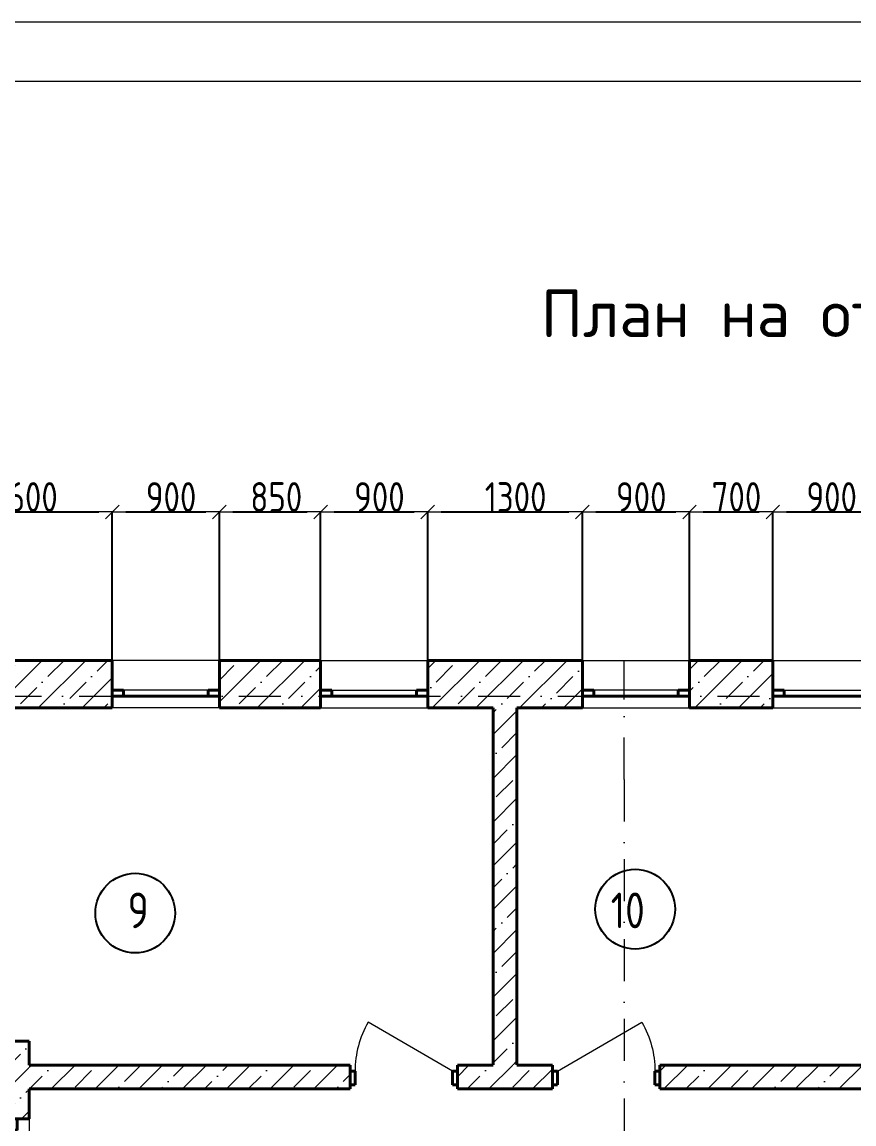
# Model space of a CAD drawing. Header units: feet. Extents: x -10410 to 374725, y -46422 to 88923.
# Drawn here: x 42207 to 49197, y 48042 to 57297 of the extents above; entities that cross this region are included whole.
import ezdxf
from ezdxf.enums import TextEntityAlignment as Align

# ---------------------------------------------------------------- set-up
doc = ezdxf.new("R2010")
doc.units = ezdxf.units.FT
doc.header["$MEASUREMENT"] = 0
doc.set_wipeout_variables(frame=1)
doc.linetypes.add('Wipeout_Contour', pattern=[1000, 0, -1000])
doc.linetypes.add('Штрихпунктирная', pattern=[670.277762, 352.777767, -176.388884, 0, -141.111112])
for name, color, linetype, lineweight in [('82323000_Ном._пера__1', 7, 'Continuous', 20), ('Двери ArchiCAD_Ном._пера__1', 7, 'Continuous', 20), ('Двери ArchiCAD_Ном._пера__21', 7, 'Continuous', 40), ('Двери ArchiCAD_Ном._пера__74', 255, 'Continuous', 0), ('Конструктив - Перекрытия_Ном._пера__21', 7, 'Continuous', 40), ('Конструктив - Стены Несущие_Ном._пера__21', 7, 'Continuous', 40), ('Маркер - Оси_Ном._пера__1', 7, 'Continuous', 20), ('Окна ArchiCAD_Ном._пера__120', 7, 'Continuous', 5), ('Окна ArchiCAD_Ном._пера__21', 7, 'Continuous', 40), ('Размер - Общий_Ном._пера__120', 7, 'Continuous', 5), ('Элемент Модели - Оси_Ном._пера__1', 7, 'Continuous', 20)]:
    doc.layers.add(name, color=color, linetype=linetype, lineweight=lineweight)
for name, color, linetype in [('Двери ArchiCAD', 7, 'Continuous'), ('Конструктив - Лестницы', 7, 'Continuous'), ('Конструктив - Перекрытия', 7, 'Continuous'), ('Конструктив - Стены Несущие', 7, 'Continuous'), ('Окна ArchiCAD', 7, 'Continuous'), ('Размер - Общий', 7, 'Continuous'), ('Элемент Модели - Оси', 7, 'Continuous')]:
    doc.layers.add(name, color=color, linetype=linetype)
doc.layers.add('Конструктив - Стены Несущие_Ном._пера__170', color=7, linetype='Continuous', lineweight=5, true_color=0x9f9f00)
doc.layers.add('Элемент Модели - Оси_Ном._пера__94', color=7, linetype='Continuous', lineweight=5, true_color=0xdc4f00)
doc.styles.get("Standard").update_dxf_attribs({"font": 'isocpeur.ttf'})
doc.styles.add('СГЕНЕРИР_СТИЛЬ_1', font='arial.ttf')
doc.styles.add('СГЕНЕРИР_СТИЛЬ_2', font='CS_Gost2304.shx')
doc.dimstyles.new('СГЕНЕРИР_СТИЛЬ__1', dxfattribs={"dimtxt": 250, "dimasz": 114, "dimexe": 0.18, "dimexo": 0, "dimgap": 0.09, "dimtad": 1, "dimtih": 1, "dimtoh": 1, "dimdec": 0, "dimzin": 0, "dimdsep": 46, "dimtxsty": 'СГЕНЕРИР_СТИЛЬ_2', "dimblk": 'ARROWHEAD_6', "dimblk1": 'ARROWHEAD_6', "dimblk2": 'ARROWHEAD_6', "dimcen": 0.09, "dimclrd": 7, "dimclre": 7, "dimclrt": 7, "dimazin": 0, "dimtfac": 1, "dimtdec": 4, "dimtmove": 0, "dimatfit": 3, "dimfxl": 1, "dimtolj": 1, "dimtzin": 0, "dimarcsym": 0})
pattern_1 = [(45, (0, 0), (-183.8478, 183.8478), []), (45, (-91.92, 91.92), (-183.8478, 183.8478), [195, -65, 0, -65])]

# ---------------------------------------------------------------- blocks, each defined once
blk = doc.blocks.new('Перекрытие_11', base_point=(0, 3250))
at = {"layer": 'Конструктив - Перекрытия_Ном._пера__21', "linetype": 'Continuous', "flags": 128}
blk.add_lwpolyline([(0, 3250), (349.5, 3250), (349.5, 6200), (0, 6200), (0, 9400), (14400, 9400), (14400, 6200), (14005.7, 6200), (14005.7, 3250), (14400, 3250), (14400, 0), (8689.2, 0), (8689.2, -1641.6), (5700.8, -1641.6), (5700.8, 0), (0, 0)], close=True, dxfattribs=at)
blk = doc.blocks.new('Окно 18_3')
at = {"layer": 'Окна ArchiCAD_Ном._пера__120', "linetype": 'Continuous'}
for p, q in [((-450, 250), (450, 250)), ((-355, 0), (355, 0)), ((355, -50), (-355, -50)), ((-450, -150), (450, -150))]:
    blk.add_line(p, q, dxfattribs=at)
at = {"layer": 'Окна ArchiCAD_Ном._пера__21', "linetype": 'Continuous'}
for p, q in [((-450, 0), (-355, 0)), ((-450, -50), (-450, 0)), ((-355, 0), (-355, -50)), ((355, -50), (355, 0)), ((355, 0), (450, 0)), ((450, -50), (450, 0)), ((-355, -50), (-450, -50)), ((450, -50), (355, -50))]:
    blk.add_line(p, q, dxfattribs=at)
blk = doc.blocks.new('Окно 18')
at = {"layer": 'Окна ArchiCAD_Ном._пера__120', "linetype": 'Continuous'}
for p, q in [((-450, 100), (450, 100)), ((-355, 0), (355, 0)), ((355, -50), (-355, -50)), ((-450, -300), (450, -300))]:
    blk.add_line(p, q, dxfattribs=at)
at = {"layer": 'Окна ArchiCAD_Ном._пера__21', "linetype": 'Continuous'}
for p, q in [((-450, 0), (-355, 0)), ((-450, 0), (-450, -50)), ((-355, 0), (-355, -50)), ((355, -50), (355, 0)), ((355, 0), (450, 0)), ((450, 0), (450, -50)), ((-355, -50), (-450, -50)), ((450, -50), (355, -50))]:
    blk.add_line(p, q, dxfattribs=at)
blk = doc.blocks.new('Стена_5', base_point=(14400, 9400))
at = {"color": 254, "linetype": 'Wipeout_Contour', "lineweight": 0, "ltscale": 57210.004126}
blk.add_wipeout([(-300, 9700), (100, 9300), (1299.5, 9300), (1299.5, 9400), (1299.5, 9450), (1299.5, 9700)], dxfattribs=at).dxf.layer = 'Конструктив - Стены Несущие'
at = {"color": 254, "linetype": 'Wipeout_Contour', "lineweight": 0, "ltscale": 78626.504468}
blk.add_wipeout([(2199.5, 9400), (2199.5, 9300), (3050, 9300), (3050, 9400), (3050, 9450), (3050, 9700), (2199.5, 9700), (2199.5, 9450)], dxfattribs=at).dxf.layer = 'Конструктив - Стены Несущие'
at = {"color": 254, "linetype": 'Wipeout_Contour', "lineweight": 0, "ltscale": 84301.972733}
blk.add_wipeout([(3950, 9450), (3950, 9400), (3950, 9300), (5250.3, 9300), (5250.3, 9400), (5250.3, 9450), (5250.3, 9700), (3950, 9700)], dxfattribs=at).dxf.layer = 'Конструктив - Стены Несущие'
at = {"color": 254, "linetype": 'Wipeout_Contour', "lineweight": 0, "ltscale": 91871.804434}
blk.add_wipeout([(6150.3, 9450), (6150.3, 9400), (6150.3, 9300), (6850.4, 9300), (6850.4, 9400), (6850.4, 9450), (6850.4, 9700), (6150.3, 9700)], dxfattribs=at).dxf.layer = 'Конструктив - Стены Несущие'
at = {"layer": 'Конструктив - Стены Несущие_Ном._пера__170', "linetype": 'Continuous'}
h = blk.add_hatch(dxfattribs=at)
h.set_pattern_fill('ЖЕЛЕЗОБЕТОН', color=256, style=0, pattern_type=2)
h.set_pattern_definition(pattern_1)
h.paths.add_polyline_path([(-300, 9700), (100, 9300), (1299.5, 9300), (1299.5, 9400), (1299.5, 9450), (1299.5, 9700)])
h = blk.add_hatch(dxfattribs=at)
h.set_pattern_fill('ЖЕЛЕЗОБЕТОН', color=256, style=0, pattern_type=2)
h.set_pattern_definition(pattern_1)
h.paths.add_polyline_path([(2199.5, 9400), (2199.5, 9300), (3050, 9300), (3050, 9400), (3050, 9450), (3050, 9700), (2199.5, 9700), (2199.5, 9450)])
h = blk.add_hatch(dxfattribs=at)
h.set_pattern_fill('ЖЕЛЕЗОБЕТОН', color=256, style=0, pattern_type=2)
h.set_pattern_definition(pattern_1)
h.paths.add_polyline_path([(3950, 9450), (3950, 9400), (3950, 9300), (5250.3, 9300), (5250.3, 9400), (5250.3, 9450), (5250.3, 9700), (3950, 9700)])
h = blk.add_hatch(dxfattribs=at)
h.set_pattern_fill('ЖЕЛЕЗОБЕТОН', color=256, style=0, pattern_type=2)
h.set_pattern_definition(pattern_1)
h.paths.add_polyline_path([(6150.3, 9450), (6150.3, 9400), (6150.3, 9300), (6850.4, 9300), (6850.4, 9400), (6850.4, 9450), (6850.4, 9700), (6150.3, 9700)])
at = {"layer": 'Конструктив - Стены Несущие_Ном._пера__21', "linetype": 'Continuous'}
for p, q in [((1299.5, 9450), (1299.5, 9700)), ((2199.5, 9450), (2199.5, 9700)), ((3050, 9450), (3050, 9700)), ((3950, 9450), (3950, 9700)), ((5250.3, 9450), (5250.3, 9700)), ((6150.3, 9450), (6150.3, 9700)), ((6850.4, 9450), (6850.4, 9700)), ((1299.5, 9400), (1299.5, 9450)), ((2199.5, 9400), (2199.5, 9450)), ((3050, 9400), (3050, 9450)), ((3950, 9400), (3950, 9450)), ((5250.3, 9400), (5250.3, 9450)), ((6150.3, 9400), (6150.3, 9450)), ((6850.4, 9400), (6850.4, 9450)), ((1299.5, 9300), (1299.5, 9400)), ((2199.5, 9300), (2199.5, 9400)), ((3050, 9300), (3050, 9400)), ((3950, 9300), (3950, 9400)), ((5250.3, 9300), (5250.3, 9400)), ((6150.3, 9300), (6150.3, 9400)), ((6850.4, 9300), (6850.4, 9400))]:
    blk.add_line(p, q, dxfattribs=at)
at = {"layer": 'Конструктив - Стены Несущие_Ном._пера__21', "linetype": 'Continuous', "flags": 128}
for points in [[(1299.5, 9700), (-300, 9700)], [(3050, 9700), (2199.5, 9700)], [(5250.3, 9700), (3950, 9700)], [(6850.4, 9700), (6150.3, 9700)], [(100, 9300), (1299.5, 9300)], [(2199.5, 9300), (3050, 9300)], [(3950, 9300), (4499.5, 9300)], [(4699.5, 9300), (5250.3, 9300)], [(6150.3, 9300), (6850.4, 9300)]]:
    blk.add_lwpolyline(points, dxfattribs=at)
at = {"layer": 'Окна ArchiCAD', "color": 21, "linetype": 'Continuous', "lineweight": 30, "true_color": 0xff9955, "xscale": -1, "zscale": 1000}
blk.add_blockref('Окно 18_3', (1749.5, 9450), dxfattribs=at)
at = {"layer": 'Окна ArchiCAD', "color": 21, "linetype": 'Continuous', "lineweight": 30, "true_color": 0xff9955, "zscale": 1000}
for p in [(3500, 9450), (7300.4, 9450)]:
    blk.add_blockref('Окно 18_3', p, dxfattribs=at)
at = {"layer": 'Окна ArchiCAD', "color": 21, "linetype": 'Continuous', "lineweight": 30, "true_color": 0xff9955, "xscale": -1, "zscale": 1000, "rotation": 180}
blk.add_blockref('Окно 18', (5700.3, 9400), dxfattribs=at)
blk = doc.blocks.new('Стена_8', base_point=(0, 6200))
at = {"color": 254, "linetype": 'Wipeout_Contour', "lineweight": 0, "ltscale": 25239.206985}
blk.add_wipeout([(-300, 6100), (200, 6100), (600, 6500), (100, 6500)], dxfattribs=at).dxf.layer = 'Конструктив - Стены Несущие'
at = {"layer": 'Конструктив - Стены Несущие_Ном._пера__170', "linetype": 'Continuous'}
h = blk.add_hatch(dxfattribs=at)
h.set_pattern_fill('ЖЕЛЕЗОБЕТОН', color=256, style=0, pattern_type=2)
h.set_pattern_definition(pattern_1)
h.paths.add_polyline_path([(-300, 6100), (200, 6100), (600, 6500), (100, 6500)])
at = {"layer": 'Конструктив - Стены Несущие_Ном._пера__21', "linetype": 'Continuous', "flags": 128}
for points in [[(600, 6500), (100, 6500)], [(-300, 6100), (200, 6100)]]:
    blk.add_lwpolyline(points, dxfattribs=at)
blk = doc.blocks.new('Окно 18_4')
at = {"layer": 'Окна ArchiCAD_Ном._пера__120', "linetype": 'Continuous'}
for p, q in [((-300, 250), (300, 250)), ((-205, 0), (205, 0)), ((205, -50), (-205, -50)), ((-300, -150), (300, -150))]:
    blk.add_line(p, q, dxfattribs=at)
at = {"layer": 'Окна ArchiCAD_Ном._пера__21', "linetype": 'Continuous'}
for p, q in [((-300, 0), (-205, 0)), ((-300, -50), (-300, 0)), ((-205, 0), (-205, -50)), ((205, -50), (205, 0)), ((205, 0), (300, 0)), ((300, -50), (300, 0)), ((-205, -50), (-300, -50)), ((300, -50), (205, -50))]:
    blk.add_line(p, q, dxfattribs=at)
blk = doc.blocks.new('Стена_9', base_point=(500, 6200))
at = {"color": 254, "linetype": 'Wipeout_Contour', "lineweight": 0, "ltscale": 36102.194739}
blk.add_wipeout([(200, 5850), (450, 5850), (500, 5850), (600, 5850), (600, 6500), (200, 6100)], dxfattribs=at).dxf.layer = 'Конструктив - Стены Несущие'
at = {"color": 254, "linetype": 'Wipeout_Contour', "lineweight": 0, "ltscale": 38181.284407}
blk.add_wipeout([(200, 4250.1), (450, 4250.1), (500, 4250.1), (600, 4250.1), (600, 5250), (500, 5250), (450, 5250), (200, 5250)], dxfattribs=at).dxf.layer = 'Конструктив - Стены Несущие'
at = {"color": 254, "linetype": 'Wipeout_Contour', "lineweight": 0, "ltscale": 21575.85833}
blk.add_wipeout([(200, 3400), (600, 3400), (600, 3650.1), (500, 3650.1), (450, 3650.1), (200, 3650.1)], dxfattribs=at).dxf.layer = 'Конструктив - Стены Несущие'
at = {"layer": 'Конструктив - Стены Несущие_Ном._пера__170', "linetype": 'Continuous'}
h = blk.add_hatch(dxfattribs=at)
h.set_pattern_fill('ЖЕЛЕЗОБЕТОН', color=256, style=0, pattern_type=2)
h.set_pattern_definition(pattern_1)
h.paths.add_polyline_path([(200, 5850), (450, 5850), (500, 5850), (600, 5850), (600, 6500), (200, 6100)])
h = blk.add_hatch(dxfattribs=at)
h.set_pattern_fill('ЖЕЛЕЗОБЕТОН', color=256, style=0, pattern_type=2)
h.set_pattern_definition(pattern_1)
h.paths.add_polyline_path([(200, 4250.1), (450, 4250.1), (500, 4250.1), (600, 4250.1), (600, 5250), (500, 5250), (450, 5250), (200, 5250)])
h = blk.add_hatch(dxfattribs=at)
h.set_pattern_fill('ЖЕЛЕЗОБЕТОН', color=256, style=0, pattern_type=2)
h.set_pattern_definition(pattern_1)
h.paths.add_polyline_path([(200, 3400), (600, 3400), (600, 3650.1), (500, 3650.1), (450, 3650.1), (200, 3650.1)])
at = {"layer": 'Конструктив - Стены Несущие_Ном._пера__21', "linetype": 'Continuous'}
for p, q in [((450, 5850), (200, 5850)), ((500, 5850), (450, 5850)), ((600, 5850), (500, 5850)), ((450, 5250), (200, 5250)), ((500, 5250), (450, 5250)), ((600, 5250), (500, 5250)), ((450, 4250.1), (200, 4250.1)), ((500, 4250.1), (450, 4250.1)), ((600, 4250.1), (500, 4250.1)), ((450, 3650.1), (200, 3650.1)), ((500, 3650.1), (450, 3650.1)), ((600, 3650.1), (500, 3650.1))]:
    blk.add_line(p, q, dxfattribs=at)
at = {"layer": 'Конструктив - Стены Несущие_Ном._пера__21', "linetype": 'Continuous', "flags": 128}
for points in [[(600, 6300), (600, 6500)], [(200, 6100), (200, 5850)], [(600, 5850), (600, 6100)], [(200, 5250), (200, 4250.1)], [(600, 5200), (600, 5250)], [(600, 4250.1), (600, 5000)], [(200, 3650.1), (200, 3400)], [(600, 3400), (600, 3650.1)]]:
    blk.add_lwpolyline(points, dxfattribs=at)
at = {"layer": 'Окна ArchiCAD', "color": 21, "linetype": 'Continuous', "lineweight": 30, "true_color": 0xff9955, "xscale": -1, "zscale": 1000, "rotation": 90}
for p in [(450, 5550), (450, 3950.1)]:
    blk.add_blockref('Окно 18_4', p, dxfattribs=at)
blk = doc.blocks.new('Стена_17', base_point=(4599.5, 6200))
at = {"color": 254, "linetype": 'Wipeout_Contour', "lineweight": 0, "ltscale": 36352.726674}
blk.add_wipeout([(4699.5, 6300), (4699.5, 9300), (4499.5, 9300), (4499.5, 6300)], dxfattribs=at).dxf.layer = 'Конструктив - Стены Несущие'
at = {"layer": 'Конструктив - Стены Несущие_Ном._пера__170', "linetype": 'Continuous'}
h = blk.add_hatch(dxfattribs=at)
h.set_pattern_fill('ЖЕЛЕЗОБЕТОН', color=256, style=0, pattern_type=2)
h.set_pattern_definition(pattern_1)
h.paths.add_polyline_path([(4699.5, 6300), (4699.5, 9300), (4499.5, 9300), (4499.5, 6300)])
at = {"layer": 'Конструктив - Стены Несущие_Ном._пера__21', "linetype": 'Continuous', "flags": 128}
for points in [[(4499.5, 9300), (4499.5, 6300)], [(4699.5, 6300), (4699.5, 9300)]]:
    blk.add_lwpolyline(points, dxfattribs=at)
blk = doc.blocks.new('Однопольная Дверь 18_7')
at = {"layer": 'Двери ArchiCAD_Ном._пера__1', "linetype": 'Continuous'}
blk.add_line((410, 0), (-300.1, 410), dxfattribs=at)
at = {"layer": 'Двери ArchiCAD_Ном._пера__21', "linetype": 'Continuous'}
for p, q in [((-450, 50), (-487, 50)), ((-450, 50), (-450, 0)), ((-410, 0), (-450, 0)), ((-450, 0), (-450, -115)), ((-450, 0), (-450, -115)), ((-410, -115), (-410, 0)), ((450, 0), (410, 0)), ((410, 0), (410, -115)), ((450, 50), (450, 0)), ((450, 50), (487, 50)), ((450, -115), (450, 0)), ((450, 0), (450, -115)), ((-450, -150), (-487, -150)), ((-450, -115), (-410, -115)), ((-450, -115), (-450, -150)), ((410, -115), (450, -115)), ((450, -115), (450, -150)), ((450, -150), (487, -150))]:
    blk.add_line(p, q, dxfattribs=at)
at = {"layer": 'Двери ArchiCAD_Ном._пера__74', "linetype": 'Continuous'}
blk.add_arc((410, 0), 820, 150, 180, dxfattribs=at)
blk = doc.blocks.new('Стена_27', base_point=(500, 6200))
at = {"color": 254, "linetype": 'Wipeout_Contour', "lineweight": 0, "ltscale": 40538.343824}
blk.add_wipeout([(3299.8, 6300), (600, 6300), (600, 6100), (3299.8, 6100), (3299.8, 6135), (3299.8, 6250)], dxfattribs=at).dxf.layer = 'Конструктив - Стены Несущие'
at = {"color": 254, "linetype": 'Wipeout_Contour', "lineweight": 0, "ltscale": 61789.84581}
blk.add_wipeout([(4199.8, 6250), (4199.8, 6135), (4199.8, 6100), (4999.6, 6100), (4999.6, 6135), (4999.6, 6250), (4999.6, 6300), (4199.8, 6300)], dxfattribs=at).dxf.layer = 'Конструктив - Стены Несущие'
at = {"color": 254, "linetype": 'Wipeout_Contour', "lineweight": 0, "ltscale": 79925.378978}
blk.add_wipeout([(9599.3, 6300), (5899.6, 6300), (5899.6, 6250), (5899.6, 6135), (5899.6, 6100), (9599.3, 6100), (9599.3, 6135), (9599.3, 6250)], dxfattribs=at).dxf.layer = 'Конструктив - Стены Несущие'
at = {"color": 254, "linetype": 'Wipeout_Contour', "lineweight": 0, "ltscale": 79025.052313}
blk.add_wipeout([(10499.3, 6300), (10499.3, 6250), (10499.3, 6135), (10499.3, 6100), (13800, 6100), (13800, 6300)], dxfattribs=at).dxf.layer = 'Конструктив - Стены Несущие'
at = {"layer": 'Конструктив - Стены Несущие_Ном._пера__170', "linetype": 'Continuous'}
h = blk.add_hatch(dxfattribs=at)
h.set_pattern_fill('ЖЕЛЕЗОБЕТОН', color=256, style=0, pattern_type=2)
h.set_pattern_definition(pattern_1)
h.paths.add_polyline_path([(3299.8, 6300), (600, 6300), (600, 6100), (3299.8, 6100), (3299.8, 6135), (3299.8, 6250)])
h = blk.add_hatch(dxfattribs=at)
h.set_pattern_fill('ЖЕЛЕЗОБЕТОН', color=256, style=0, pattern_type=2)
h.set_pattern_definition(pattern_1)
h.paths.add_polyline_path([(4199.8, 6250), (4199.8, 6135), (4199.8, 6100), (4999.6, 6100), (4999.6, 6135), (4999.6, 6250), (4999.6, 6300), (4199.8, 6300)])
h = blk.add_hatch(dxfattribs=at)
h.set_pattern_fill('ЖЕЛЕЗОБЕТОН', color=256, style=0, pattern_type=2)
h.set_pattern_definition(pattern_1)
h.paths.add_polyline_path([(9599.3, 6300), (5899.6, 6300), (5899.6, 6250), (5899.6, 6135), (5899.6, 6100), (9599.3, 6100), (9599.3, 6135), (9599.3, 6250)])
h = blk.add_hatch(dxfattribs=at)
h.set_pattern_fill('ЖЕЛЕЗОБЕТОН', color=256, style=0, pattern_type=2)
h.set_pattern_definition(pattern_1)
h.paths.add_polyline_path([(10499.3, 6300), (10499.3, 6250), (10499.3, 6135), (10499.3, 6100), (13800, 6100), (13800, 6300)])
at = {"layer": 'Конструктив - Стены Несущие_Ном._пера__21', "linetype": 'Continuous'}
for p, q in [((3299.8, 6300), (3262.8, 6300)), ((3299.8, 6300), (3299.8, 6250)), ((3299.8, 6300), (3299.8, 6250)), ((4199.8, 6300), (4236.8, 6300)), ((4199.8, 6300), (4199.8, 6250)), ((4199.8, 6300), (4199.8, 6250)), ((4999.6, 6300), (4962.6, 6300)), ((4999.6, 6300), (4999.6, 6250)), ((4999.6, 6300), (4999.6, 6250)), ((5899.6, 6300), (5936.6, 6300)), ((5899.6, 6300), (5899.6, 6250)), ((5899.6, 6300), (5899.6, 6250)), ((9599.3, 6300), (9562.3, 6300)), ((9599.3, 6300), (9599.3, 6250)), ((9599.3, 6300), (9599.3, 6250)), ((10499.3, 6300), (10536.3, 6300)), ((10499.3, 6300), (10499.3, 6250)), ((10499.3, 6300), (10499.3, 6250)), ((3299.8, 6250), (3299.8, 6135)), ((4199.8, 6250), (4199.8, 6135)), ((4999.6, 6250), (4999.6, 6135)), ((5899.6, 6250), (5899.6, 6135)), ((9599.3, 6250), (9599.3, 6135)), ((10499.3, 6250), (10499.3, 6135)), ((3299.8, 6135), (3299.8, 6100)), ((4199.8, 6135), (4199.8, 6100)), ((4999.6, 6135), (4999.6, 6100)), ((5899.6, 6135), (5899.6, 6100)), ((9599.3, 6135), (9599.3, 6100)), ((10499.3, 6135), (10499.3, 6100)), ((3299.8, 6100), (3262.8, 6100)), ((4199.8, 6100), (4236.8, 6100)), ((4999.6, 6100), (4962.6, 6100)), ((5899.6, 6100), (5936.6, 6100)), ((9599.3, 6100), (9562.3, 6100)), ((10499.3, 6100), (10536.3, 6100))]:
    blk.add_line(p, q, dxfattribs=at)
at = {"layer": 'Конструктив - Стены Несущие_Ном._пера__21', "linetype": 'Continuous', "flags": 128}
for points in [[(3299.8, 6300), (600, 6300)], [(4499.5, 6300), (4199.8, 6300)], [(4999.6, 6300), (4699.5, 6300)], [(8399.8, 6300), (5899.6, 6300)], [(9599.3, 6300), (8599.8, 6300)], [(13800, 6300), (10499.3, 6300)], [(600, 6100), (3299.8, 6100)], [(4199.8, 6100), (4999.6, 6100)], [(5899.6, 6100), (9599.3, 6100)], [(10499.3, 6100), (13800, 6100)]]:
    blk.add_lwpolyline(points, dxfattribs=at)
at = {"layer": 'Двери ArchiCAD', "linetype": 'Continuous', "zscale": 1000}
blk.add_blockref('Однопольная Дверь 18_7', (3749.8, 6250), dxfattribs=at)
at = {"layer": 'Двери ArchiCAD', "linetype": 'Continuous', "xscale": -1, "zscale": 1000}
for p in [(5449.6, 6250), (10049.3, 6250)]:
    blk.add_blockref('Однопольная Дверь 18_7', p, dxfattribs=at)
blk = doc.blocks.new('Стандартный Маркер Сетки')
at = {"layer": 'Элемент Модели - Оси_Ном._пера__94', "linetype": 'Штрихпунктирная'}
blk.add_line((1000, 0), (17400, 0), dxfattribs=at)
at = {"layer": 'Элемент Модели - Оси_Ном._пера__1', "style": 'СГЕНЕРИР_СТИЛЬ_1'}
blk.add_attdef('AC_MarkerText_1', text='', height=350, dxfattribs=at).set_placement((-500, 20.0005), align=Align.MIDDLE_CENTER)
blk = doc.blocks.new('Стандартный Маркер Сетки_4')
at = {"layer": 'Элемент Модели - Оси_Ном._пера__94', "linetype": 'Штрихпунктирная'}
for q in [(0, 0), (15660.8, 0)]:
    blk.add_line((1000, 0), q, dxfattribs=at)
at = {"layer": 'Элемент Модели - Оси_Ном._пера__1', "style": 'СГЕНЕРИР_СТИЛЬ_1'}
blk.add_attdef('AC_MarkerText_1', text='', height=350, rotation=90, dxfattribs=at).set_placement((17160.8, 20), align=Align.MIDDLE_CENTER)
blk = doc.blocks.new('ARROWHEAD_6')
at = {"color": 0, "linetype": 'Continuous', "lineweight": 0}
for p, q in [((0, 0), (-1, 0)), ((-0.5, -0.5), (0.5, 0.5))]:
    blk.add_line(p, q, dxfattribs=at)
blk = doc.blocks.new('*D604')
at = {"layer": 'Defpoints', "color": 0, "linetype": 'Continuous', "transparency": 16777216}
for p in [(42964.7, 53182.5), (41365.2, 51935.8), (42964.7, 51935.8)]:
    blk.add_point(p, dxfattribs=at)
at = {"layer": 'Размер - Общий', "color": 7, "linetype": 'Continuous', "lineweight": -2, "transparency": 16777216}
for p, q in [((41365.2, 51935.8), (41365.2, 53182.7)), ((41479.2, 53182.5), (42850.7, 53182.5)), ((42964.7, 51935.8), (42964.7, 53182.7))]:
    blk.add_line(p, q, dxfattribs=at)
at = {"layer": 'Размер - Общий', "color": 7, "linetype": 'Continuous', "lineweight": -2, "transparency": 16777216, "xscale": 114, "yscale": 114, "zscale": 114, "rotation": 180}
blk.add_blockref('ARROWHEAD_6', (41365.2, 53182.5), dxfattribs=at)
at = {"layer": 'Размер - Общий', "color": 7, "linetype": 'Continuous', "lineweight": -2, "transparency": 16777216, "xscale": 114, "yscale": 114, "zscale": 114}
blk.add_blockref('ARROWHEAD_6', (42964.7, 53182.5), dxfattribs=at)
at = {"layer": 'Размер - Общий', "color": 7, "linetype": 'Continuous', "transparency": 16777216, "insert": (42245.7, 53307.6), "char_height": 250, "attachment_point": 5, "style": 'СГЕНЕРИР_СТИЛЬ_2'}
blk.add_mtext('\\A1;1600', dxfattribs=at)
blk = doc.blocks.new('*D605')
at = {"layer": 'Defpoints', "color": 0, "linetype": 'Continuous', "transparency": 16777216}
for p in [(43864.7, 53182.5), (42964.7, 51935.8), (43864.7, 51935.8)]:
    blk.add_point(p, dxfattribs=at)
at = {"layer": 'Размер - Общий', "color": 7, "linetype": 'Continuous', "lineweight": -2, "transparency": 16777216}
for p, q in [((42964.7, 51935.8), (42964.7, 53182.7)), ((43078.7, 53182.5), (43750.7, 53182.5)), ((43864.7, 51935.8), (43864.7, 53182.7))]:
    blk.add_line(p, q, dxfattribs=at)
at = {"layer": 'Размер - Общий', "color": 7, "linetype": 'Continuous', "lineweight": -2, "transparency": 16777216, "xscale": 114, "yscale": 114, "zscale": 114, "rotation": 180}
blk.add_blockref('ARROWHEAD_6', (42964.7, 53182.5), dxfattribs=at)
at = {"layer": 'Размер - Общий', "color": 7, "linetype": 'Continuous', "lineweight": -2, "transparency": 16777216, "xscale": 114, "yscale": 114, "zscale": 114}
blk.add_blockref('ARROWHEAD_6', (43864.7, 53182.5), dxfattribs=at)
at = {"layer": 'Размер - Общий', "color": 7, "linetype": 'Continuous', "transparency": 16777216, "insert": (43459.3, 53307.6), "char_height": 250, "attachment_point": 5, "style": 'СГЕНЕРИР_СТИЛЬ_2'}
blk.add_mtext('\\A1;900', dxfattribs=at)
blk = doc.blocks.new('*D606')
at = {"layer": 'Defpoints', "color": 0, "linetype": 'Continuous', "transparency": 16777216}
for p in [(44715.2, 53182.5), (43864.7, 51935.8), (44715.2, 51935.8)]:
    blk.add_point(p, dxfattribs=at)
at = {"layer": 'Размер - Общий', "color": 7, "linetype": 'Continuous', "lineweight": -2, "transparency": 16777216}
for p, q in [((43864.7, 51935.8), (43864.7, 53182.7)), ((43978.7, 53182.5), (44601.2, 53182.5)), ((44715.2, 51935.8), (44715.2, 53182.7))]:
    blk.add_line(p, q, dxfattribs=at)
at = {"layer": 'Размер - Общий', "color": 7, "linetype": 'Continuous', "lineweight": -2, "transparency": 16777216, "xscale": 114, "yscale": 114, "zscale": 114, "rotation": 180}
blk.add_blockref('ARROWHEAD_6', (43864.7, 53182.5), dxfattribs=at)
at = {"layer": 'Размер - Общий', "color": 7, "linetype": 'Continuous', "lineweight": -2, "transparency": 16777216, "xscale": 114, "yscale": 114, "zscale": 114}
blk.add_blockref('ARROWHEAD_6', (44715.2, 53182.5), dxfattribs=at)
at = {"layer": 'Размер - Общий', "color": 7, "linetype": 'Continuous', "transparency": 16777216, "insert": (44343, 53307.6), "char_height": 250, "attachment_point": 5, "style": 'СГЕНЕРИР_СТИЛЬ_2'}
blk.add_mtext('\\A1;850', dxfattribs=at)
blk = doc.blocks.new('*D607')
at = {"layer": 'Defpoints', "color": 0, "linetype": 'Continuous', "transparency": 16777216}
for p in [(45615.2, 53182.5), (44715.2, 51935.8), (45615.2, 51935.8)]:
    blk.add_point(p, dxfattribs=at)
at = {"layer": 'Размер - Общий', "color": 7, "linetype": 'Continuous', "lineweight": -2, "transparency": 16777216}
for p, q in [((44715.2, 51935.8), (44715.2, 53182.7)), ((44829.2, 53182.5), (45501.2, 53182.5)), ((45615.2, 51935.8), (45615.2, 53182.7))]:
    blk.add_line(p, q, dxfattribs=at)
at = {"layer": 'Размер - Общий', "color": 7, "linetype": 'Continuous', "lineweight": -2, "transparency": 16777216, "xscale": 114, "yscale": 114, "zscale": 114, "rotation": 180}
blk.add_blockref('ARROWHEAD_6', (44715.2, 53182.5), dxfattribs=at)
at = {"layer": 'Размер - Общий', "color": 7, "linetype": 'Continuous', "lineweight": -2, "transparency": 16777216, "xscale": 114, "yscale": 114, "zscale": 114}
blk.add_blockref('ARROWHEAD_6', (45615.2, 53182.5), dxfattribs=at)
at = {"layer": 'Размер - Общий', "color": 7, "linetype": 'Continuous', "transparency": 16777216, "insert": (45209.8, 53307.6), "char_height": 250, "attachment_point": 5, "style": 'СГЕНЕРИР_СТИЛЬ_2'}
blk.add_mtext('\\A1;900', dxfattribs=at)
blk = doc.blocks.new('*D608')
at = {"layer": 'Defpoints', "color": 0, "linetype": 'Continuous', "transparency": 16777216}
for p in [(46915.4, 53182.5), (45615.2, 51935.8), (46915.4, 51935.8)]:
    blk.add_point(p, dxfattribs=at)
at = {"layer": 'Размер - Общий', "color": 7, "linetype": 'Continuous', "lineweight": -2, "transparency": 16777216}
for p, q in [((45615.2, 51935.8), (45615.2, 53182.7)), ((45729.2, 53182.5), (46801.4, 53182.5)), ((46915.4, 51935.8), (46915.4, 53182.7))]:
    blk.add_line(p, q, dxfattribs=at)
at = {"layer": 'Размер - Общий', "color": 7, "linetype": 'Continuous', "lineweight": -2, "transparency": 16777216, "xscale": 114, "yscale": 114, "zscale": 114, "rotation": 180}
blk.add_blockref('ARROWHEAD_6', (45615.2, 53182.5), dxfattribs=at)
at = {"layer": 'Размер - Общий', "color": 7, "linetype": 'Continuous', "lineweight": -2, "transparency": 16777216, "xscale": 114, "yscale": 114, "zscale": 114}
blk.add_blockref('ARROWHEAD_6', (46915.4, 53182.5), dxfattribs=at)
at = {"layer": 'Размер - Общий', "color": 7, "linetype": 'Continuous', "transparency": 16777216, "insert": (46354.6, 53307.6), "char_height": 250, "attachment_point": 5, "style": 'СГЕНЕРИР_СТИЛЬ_2'}
blk.add_mtext('\\A1;1300', dxfattribs=at)
blk = doc.blocks.new('*D609')
at = {"layer": 'Defpoints', "color": 0, "linetype": 'Continuous', "transparency": 16777216}
for p in [(47815.4, 53182.5), (46915.4, 51935.8), (47815.4, 51935.8)]:
    blk.add_point(p, dxfattribs=at)
at = {"layer": 'Размер - Общий', "color": 7, "linetype": 'Continuous', "lineweight": -2, "transparency": 16777216}
for p, q in [((46915.4, 51935.8), (46915.4, 53182.7)), ((47029.4, 53182.5), (47701.4, 53182.5)), ((47815.4, 51935.8), (47815.4, 53182.7))]:
    blk.add_line(p, q, dxfattribs=at)
at = {"layer": 'Размер - Общий', "color": 7, "linetype": 'Continuous', "lineweight": -2, "transparency": 16777216, "xscale": 114, "yscale": 114, "zscale": 114, "rotation": 180}
blk.add_blockref('ARROWHEAD_6', (46915.4, 53182.5), dxfattribs=at)
at = {"layer": 'Размер - Общий', "color": 7, "linetype": 'Continuous', "lineweight": -2, "transparency": 16777216, "xscale": 114, "yscale": 114, "zscale": 114}
blk.add_blockref('ARROWHEAD_6', (47815.4, 53182.5), dxfattribs=at)
at = {"layer": 'Размер - Общий', "color": 7, "linetype": 'Continuous', "transparency": 16777216, "insert": (47410, 53307.6), "char_height": 250, "attachment_point": 5, "style": 'СГЕНЕРИР_СТИЛЬ_2'}
blk.add_mtext('\\A1;900', dxfattribs=at)
blk = doc.blocks.new('*D610')
at = {"layer": 'Defpoints', "color": 0, "linetype": 'Continuous', "transparency": 16777216}
for p in [(48515.6, 53182.5), (47815.4, 51935.8), (48515.6, 51935.8)]:
    blk.add_point(p, dxfattribs=at)
at = {"layer": 'Размер - Общий', "color": 7, "linetype": 'Continuous', "lineweight": -2, "transparency": 16777216}
for p, q in [((47815.4, 51935.8), (47815.4, 53182.7)), ((47929.4, 53182.5), (48401.6, 53182.5)), ((48515.6, 51935.8), (48515.6, 53182.7))]:
    blk.add_line(p, q, dxfattribs=at)
at = {"layer": 'Размер - Общий', "color": 7, "linetype": 'Continuous', "lineweight": -2, "transparency": 16777216, "xscale": 114, "yscale": 114, "zscale": 114, "rotation": 180}
blk.add_blockref('ARROWHEAD_6', (47815.4, 53182.5), dxfattribs=at)
at = {"layer": 'Размер - Общий', "color": 7, "linetype": 'Continuous', "lineweight": -2, "transparency": 16777216, "xscale": 114, "yscale": 114, "zscale": 114}
blk.add_blockref('ARROWHEAD_6', (48515.6, 53182.5), dxfattribs=at)
at = {"layer": 'Размер - Общий', "color": 7, "linetype": 'Continuous', "transparency": 16777216, "insert": (48210.1, 53307.6), "char_height": 250, "attachment_point": 5, "style": 'СГЕНЕРИР_СТИЛЬ_2'}
blk.add_mtext('\\A1;700', dxfattribs=at)
blk = doc.blocks.new('*D611')
at = {"layer": 'Defpoints', "color": 0, "linetype": 'Continuous', "transparency": 16777216}
for p in [(49415.6, 53182.5), (48515.6, 51935.8), (49415.6, 51935.8)]:
    blk.add_point(p, dxfattribs=at)
at = {"layer": 'Размер - Общий', "color": 7, "linetype": 'Continuous', "lineweight": -2, "transparency": 16777216}
for p, q in [((48515.6, 51935.8), (48515.6, 53182.7)), ((48629.6, 53182.5), (49301.6, 53182.5)), ((49415.6, 51935.8), (49415.6, 53182.7))]:
    blk.add_line(p, q, dxfattribs=at)
at = {"layer": 'Размер - Общий', "color": 7, "linetype": 'Continuous', "lineweight": -2, "transparency": 16777216, "xscale": 114, "yscale": 114, "zscale": 114, "rotation": 180}
blk.add_blockref('ARROWHEAD_6', (48515.6, 53182.5), dxfattribs=at)
at = {"layer": 'Размер - Общий', "color": 7, "linetype": 'Continuous', "lineweight": -2, "transparency": 16777216, "xscale": 114, "yscale": 114, "zscale": 114}
blk.add_blockref('ARROWHEAD_6', (49415.6, 53182.5), dxfattribs=at)
at = {"layer": 'Размер - Общий', "color": 7, "linetype": 'Continuous', "transparency": 16777216, "insert": (49010.2, 53307.6), "char_height": 250, "attachment_point": 5, "style": 'СГЕНЕРИР_СТИЛЬ_2'}
blk.add_mtext('\\A1;900', dxfattribs=at)

msp = doc.modelspace()

# ---------------------------------------------------------------- linework, layer by layer
at = {"layer": '82323000_Ном._пера__1', "linetype": 'Continuous'}
for p, q in [((75246.67223, 57297.31036), (33303.12412, 57297.31036)), ((74746.67223, 56797.31036), (35303.12412, 56797.31036))]:
    msp.add_line(p, q, dxfattribs=at)
at = {"layer": 'Конструктив - Лестницы', "color": 161, "linetype": 'Continuous', "lineweight": 25, "true_color": 0x78aaff}
for centre in [(47358.7693, 49845.43785), (43157.70362, 49812.82283)]:
    msp.add_circle(centre, 335.02577, dxfattribs=at)

# ---------------------------------------------------------------- block references
at = {"layer": 'Конструктив - Перекрытия', "linetype": 'Continuous'}
msp.add_blockref('Перекрытие_11', (41665.19069, 45485.75016), dxfattribs=at)

# ---------------------------------------------------------------- texts
at = {"layer": 'Конструктив - Лестницы', "color": 161, "linetype": 'Continuous', "lineweight": 25, "true_color": 0x78aaff, "insert": (47153.27146, 49685.54986), "char_height": 300, "attachment_point": 7}
msp.add_mtext('\\A1;{\\FCS_Gost2304.shx;10}', dxfattribs=at)
at = {"layer": 'Маркер - Оси_Ном._пера__1', "linetype": 'Continuous', "insert": (49115.20196, 54850.39904), "char_height": 400, "width": 6942.5414205, "attachment_point": 5}
msp.add_mtext('\\A1;План на отм. {\\L+0.000}', dxfattribs=at)
at = {"layer": 'Размер - Общий_Ном._пера__120', "linetype": 'Continuous', "insert": (43093.70323, 49685.54986), "char_height": 300, "attachment_point": 7}
msp.add_mtext('\\A1;{\\FCS_Gost2304.shx;9}', dxfattribs=at)

# ---------------------------------------------------------------- next in the draw order: block references
at = {"layer": 'Конструктив - Стены Несущие'}
for name, p in [('Стена_5', (56065.19069, 51635.75029)), ('Стена_8', (41665.19069, 48435.78944))]:
    msp.add_blockref(name, p, dxfattribs=at)

# ---------------------------------------------------------------- next in the draw order: block references
for name, p in [('Стена_17', (46264.71796, 48435.78944)), ('Стена_9', (42165.19069, 48435.78944))]:
    msp.add_blockref(name, p, dxfattribs=at)

# ---------------------------------------------------------------- next in the draw order: dimensions: what is measured, and where the dimension line sits
at = {"layer": 'Размер - Общий', "linetype": 'Continuous'}
for base, p1, p2, picture, middle in [((42964.72783, 53182.49164), (41365.19069, 51935.75029), (42964.72783, 51935.75029), '*D604', (42245.72051, 53182.49164)), ((43864.72783, 53182.49164), (42964.72783, 51935.75029), (43864.72783, 51935.75029), '*D605', (43459.29908, 53182.49164)), ((44715.18571, 53182.49164), (43864.72783, 51935.75029), (44715.18571, 51935.75029), '*D606', (44343.01303, 53182.49164)), ((45615.18571, 53182.49164), (44715.18571, 51935.75029), (45615.18571, 51935.75029), '*D607', (45209.75696, 53182.49164)), ((46915.44711, 53182.49164), (45615.18571, 51935.75029), (46915.44711, 51935.75029), '*D608', (46354.56265, 53182.49164)), ((47815.44711, 53182.49164), (46915.44711, 51935.75029), (47815.44711, 51935.75029), '*D609', (47410.01837, 53182.49164)), ((48515.64059, 53182.49164), (47815.44711, 51935.75029), (48515.64059, 51935.75029), '*D610', (48210.11511, 53182.49164)), ((49415.64059, 53182.49164), (48515.64059, 51935.75029), (49415.64059, 51935.75029), '*D611', (49010.21184, 53182.49164))]:
    dim = msp.add_linear_dim(base=base, p1=p1, p2=p2, dimstyle='СГЕНЕРИР_СТИЛЬ__1', dxfattribs=at)
    dim.commit()
    dim.dimension.update_dxf_attribs({"geometry": picture, "text_midpoint": middle, "dimtype": 160})

# ---------------------------------------------------------------- next in the draw order: block references
at = {"layer": 'Конструктив - Стены Несущие'}
msp.add_blockref('Стена_27', (42165.19069, 48435.78944), dxfattribs=at)
at = {"layer": 'Элемент Модели - Оси', "color": 8, "linetype": 'Continuous', "lineweight": 20, "zscale": 1000}
msp.add_blockref('Стандартный Маркер Сетки', (37665.19069, 51635.75029), dxfattribs=at)

# ---------------------------------------------------------------- next in the draw order: block references
at = {"layer": 'Элемент Модели - Оси', "color": 8, "linetype": 'Continuous', "lineweight": 20, "zscale": 1000, "rotation": 270}
msp.add_blockref('Стандартный Маркер Сетки_4', (47265.19069, 51935.75029), dxfattribs=at)

doc.saveas('drawing.dxf')
